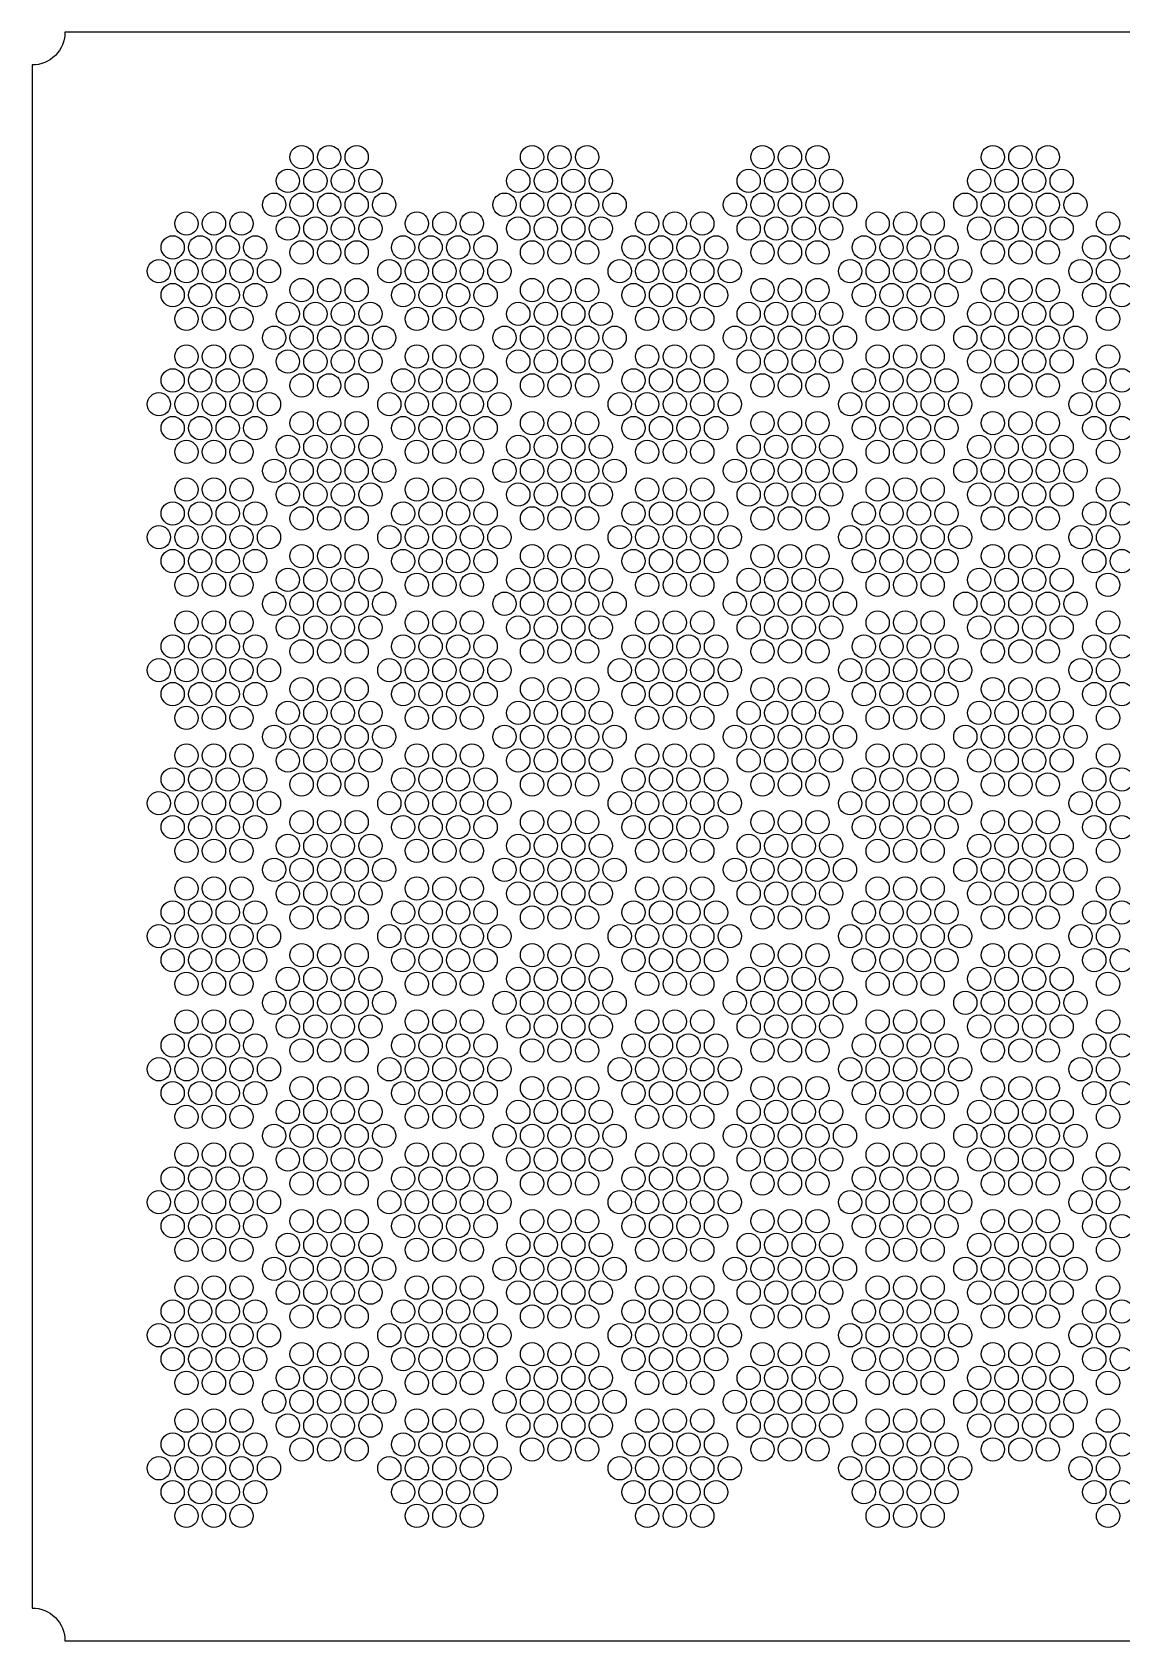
# Model space of a CAD drawing. Extents: x -49 to 54, y -38 to 38.
# Drawn here: x -49.4 to 2.1, y -38 to 38 of the extents above; entities that cross this region are included whole.
import ezdxf

# ---------------------------------------------------------------- set-up
doc = ezdxf.new("R2010")
doc.units = 0
doc.layers.add('COND_LAYER_LOWER_ELECTRODE', color=6, linetype='CONTINUOUS')
doc.layers.add('OUTLINE', color=7, linetype='CONTINUOUS')

msp = doc.modelspace()

# ---------------------------------------------------------------- linework, layer by layer
at = {"layer": 'COND_LAYER_LOWER_ELECTRODE'}
for centre in [(-36.672, 32.099), (-35.372, 32.099), (-34.072, 32.099), (-25.788, 32.099), (-24.488, 32.099), (-23.188, 32.099), (-14.905, 32.099), (-13.605, 32.099), (-12.305, 32.099), (-4.021, 32.099), (-2.721, 32.099), (-1.421, 32.099), (-37.322, 30.973), (-36.022, 30.973), (-34.722, 30.973), (-33.422, 30.973), (-26.438, 30.973), (-25.138, 30.973), (-23.838, 30.973), (-22.538, 30.973), (-15.555, 30.973), (-14.255, 30.973), (-12.955, 30.973), (-11.655, 30.973), (-4.671, 30.973), (-3.371, 30.973), (-2.071, 30.973), (-0.771, 30.973), (-37.972, 29.848), (-36.672, 29.848), (-35.372, 29.848), (-34.072, 29.848), (-32.772, 29.848), (-27.088, 29.848), (-25.788, 29.848), (-24.488, 29.848), (-23.188, 29.848), (-21.888, 29.848), (-16.205, 29.848), (-14.905, 29.848), (-13.605, 29.848), (-12.305, 29.848), (-11.005, 29.848), (-5.321, 29.848), (-4.021, 29.848), (-2.721, 29.848), (-1.421, 29.848), (-0.121, 29.848), (-42.114, 28.957), (-40.814, 28.957), (-39.514, 28.957), (-37.322, 28.722), (-36.022, 28.722), (-34.722, 28.722), (-33.422, 28.722), (-31.23, 28.957), (-29.93, 28.957), (-28.63, 28.957), (-26.438, 28.722), (-25.138, 28.722), (-23.838, 28.722), (-22.538, 28.722), (-20.347, 28.957), (-19.047, 28.957), (-17.747, 28.957), (-15.555, 28.722), (-14.255, 28.722), (-12.955, 28.722), (-11.655, 28.722), (-9.463, 28.957), (-8.163, 28.957), (-6.863, 28.957), (-4.671, 28.722), (-3.371, 28.722), (-2.071, 28.722), (-0.771, 28.722), (1.421, 28.957), (-42.764, 27.832), (-41.464, 27.832), (-40.164, 27.832), (-38.864, 27.832), (-36.672, 27.596), (-35.372, 27.596), (-34.072, 27.596), (-31.88, 27.832), (-30.58, 27.832), (-29.28, 27.832), (-27.98, 27.832), (-25.788, 27.596), (-24.488, 27.596), (-23.188, 27.596), (-20.997, 27.832), (-19.697, 27.832), (-18.397, 27.832), (-17.097, 27.832), (-14.905, 27.596), (-13.605, 27.596), (-12.305, 27.596), (-10.113, 27.832), (-8.813, 27.832), (-7.513, 27.832), (-6.213, 27.832), (-4.021, 27.596), (-2.721, 27.596), (-1.421, 27.596), (0.771, 27.832), (2.071, 27.832), (-43.414, 26.706), (-42.114, 26.706), (-40.814, 26.706), (-39.514, 26.706), (-38.214, 26.706), (-32.53, 26.706), (-31.23, 26.706), (-29.93, 26.706), (-28.63, 26.706), (-27.33, 26.706), (-21.647, 26.706), (-20.347, 26.706), (-19.047, 26.706), (-17.747, 26.706), (-16.447, 26.706), (-10.763, 26.706), (-9.463, 26.706), (-8.163, 26.706), (-6.863, 26.706), (-5.563, 26.706), (0.121, 26.706), (1.421, 26.706), (-42.764, 25.58), (-41.464, 25.58), (-40.164, 25.58), (-38.864, 25.58), (-36.672, 25.816), (-35.372, 25.816), (-34.072, 25.816), (-31.88, 25.58), (-30.58, 25.58), (-29.28, 25.58), (-27.98, 25.58), (-25.788, 25.816), (-24.488, 25.816), (-23.188, 25.816), (-20.997, 25.58), (-19.697, 25.58), (-18.397, 25.58), (-17.097, 25.58), (-14.905, 25.816), (-13.605, 25.816), (-12.305, 25.816), (-10.113, 25.58), (-8.813, 25.58), (-7.513, 25.58), (-6.213, 25.58), (-4.021, 25.816), (-2.721, 25.816), (-1.421, 25.816), (0.771, 25.58), (2.071, 25.58), (-37.322, 24.69), (-36.022, 24.69), (-34.722, 24.69), (-33.422, 24.69), (-26.438, 24.69), (-25.138, 24.69), (-23.838, 24.69), (-22.538, 24.69), (-15.555, 24.69), (-14.255, 24.69), (-12.955, 24.69), (-11.655, 24.69), (-4.671, 24.69), (-3.371, 24.69), (-2.071, 24.69), (-0.771, 24.69), (-42.114, 24.454), (-40.814, 24.454), (-39.514, 24.454), (-31.23, 24.454), (-29.93, 24.454), (-28.63, 24.454), (-20.347, 24.454), (-19.047, 24.454), (-17.747, 24.454), (-9.463, 24.454), (-8.163, 24.454), (-6.863, 24.454), (1.421, 24.454), (-37.972, 23.564), (-36.672, 23.564), (-35.372, 23.564), (-34.072, 23.564), (-32.772, 23.564), (-27.088, 23.564), (-25.788, 23.564), (-24.488, 23.564), (-23.188, 23.564), (-21.888, 23.564), (-16.205, 23.564), (-14.905, 23.564), (-13.605, 23.564), (-12.305, 23.564), (-11.005, 23.564), (-5.321, 23.564), (-4.021, 23.564), (-2.721, 23.564), (-1.421, 23.564), (-0.121, 23.564), (-42.114, 22.674), (-40.814, 22.674), (-39.514, 22.674), (-37.322, 22.438), (-36.022, 22.438), (-34.722, 22.438), (-33.422, 22.438), (-31.23, 22.674), (-29.93, 22.674), (-28.63, 22.674), (-26.438, 22.438), (-25.138, 22.438), (-23.838, 22.438), (-22.538, 22.438), (-20.347, 22.674), (-19.047, 22.674), (-17.747, 22.674), (-15.555, 22.438), (-14.255, 22.438), (-12.955, 22.438), (-11.655, 22.438), (-9.463, 22.674), (-8.163, 22.674), (-6.863, 22.674), (-4.671, 22.438), (-3.371, 22.438), (-2.071, 22.438), (-0.771, 22.438), (1.421, 22.674), (-42.764, 21.548), (-41.464, 21.548), (-40.164, 21.548), (-38.864, 21.548), (-31.88, 21.548), (-30.58, 21.548), (-29.28, 21.548), (-27.98, 21.548), (-20.997, 21.548), (-19.697, 21.548), (-18.397, 21.548), (-17.097, 21.548), (-10.113, 21.548), (-8.813, 21.548), (-7.513, 21.548), (-6.213, 21.548), (0.771, 21.548), (2.071, 21.548), (-36.672, 21.312), (-35.372, 21.312), (-34.072, 21.312), (-25.788, 21.312), (-24.488, 21.312), (-23.188, 21.312), (-14.905, 21.312), (-13.605, 21.312), (-12.305, 21.312), (-4.021, 21.312), (-2.721, 21.312), (-1.421, 21.312), (-43.414, 20.422), (-42.114, 20.422), (-40.814, 20.422), (-39.514, 20.422), (-38.214, 20.422), (-32.53, 20.422), (-31.23, 20.422), (-29.93, 20.422), (-28.63, 20.422), (-27.33, 20.422), (-21.647, 20.422), (-20.347, 20.422), (-19.047, 20.422), (-17.747, 20.422), (-16.447, 20.422), (-10.763, 20.422), (-9.463, 20.422), (-8.163, 20.422), (-6.863, 20.422), (-5.563, 20.422), (0.121, 20.422), (1.421, 20.422), (-42.764, 19.296), (-41.464, 19.296), (-40.164, 19.296), (-38.864, 19.296), (-36.672, 19.532), (-35.372, 19.532), (-34.072, 19.532), (-31.88, 19.296), (-30.58, 19.296), (-29.28, 19.296), (-27.98, 19.296), (-25.788, 19.532), (-24.488, 19.532), (-23.188, 19.532), (-20.997, 19.296), (-19.697, 19.296), (-18.397, 19.296), (-17.097, 19.296), (-14.905, 19.532), (-13.605, 19.532), (-12.305, 19.532), (-10.113, 19.296), (-8.813, 19.296), (-7.513, 19.296), (-6.213, 19.296), (-4.021, 19.532), (-2.721, 19.532), (-1.421, 19.532), (0.771, 19.296), (2.071, 19.296), (-42.114, 18.17), (-40.814, 18.17), (-39.514, 18.17), (-37.322, 18.406), (-36.022, 18.406), (-34.722, 18.406), (-33.422, 18.406), (-31.23, 18.17), (-29.93, 18.17), (-28.63, 18.17), (-26.438, 18.406), (-25.138, 18.406), (-23.838, 18.406), (-22.538, 18.406), (-20.347, 18.17), (-19.047, 18.17), (-17.747, 18.17), (-15.555, 18.406), (-14.255, 18.406), (-12.955, 18.406), (-11.655, 18.406), (-9.463, 18.17), (-8.163, 18.17), (-6.863, 18.17), (-4.671, 18.406), (-3.371, 18.406), (-2.071, 18.406), (-0.771, 18.406), (1.421, 18.17), (-37.972, 17.28), (-36.672, 17.28), (-35.372, 17.28), (-34.072, 17.28), (-32.772, 17.28), (-27.088, 17.28), (-25.788, 17.28), (-24.488, 17.28), (-23.188, 17.28), (-21.888, 17.28), (-16.205, 17.28), (-14.905, 17.28), (-13.605, 17.28), (-12.305, 17.28), (-11.005, 17.28), (-5.321, 17.28), (-4.021, 17.28), (-2.721, 17.28), (-1.421, 17.28), (-0.121, 17.28), (-42.114, 16.39), (-40.814, 16.39), (-39.514, 16.39), (-31.23, 16.39), (-29.93, 16.39), (-28.63, 16.39), (-20.347, 16.39), (-19.047, 16.39), (-17.747, 16.39), (-9.463, 16.39), (-8.163, 16.39), (-6.863, 16.39), (1.421, 16.39), (-37.322, 16.154), (-36.022, 16.154), (-34.722, 16.154), (-33.422, 16.154), (-26.438, 16.154), (-25.138, 16.154), (-23.838, 16.154), (-22.538, 16.154), (-15.555, 16.154), (-14.255, 16.154), (-12.955, 16.154), (-11.655, 16.154), (-4.671, 16.154), (-3.371, 16.154), (-2.071, 16.154), (-0.771, 16.154), (-42.764, 15.264), (-41.464, 15.264), (-40.164, 15.264), (-38.864, 15.264), (-36.672, 15.029), (-35.372, 15.029), (-34.072, 15.029), (-31.88, 15.264), (-30.58, 15.264), (-29.28, 15.264), (-27.98, 15.264), (-25.788, 15.029), (-24.488, 15.029), (-23.188, 15.029), (-20.997, 15.264), (-19.697, 15.264), (-18.397, 15.264), (-17.097, 15.264), (-14.905, 15.029), (-13.605, 15.029), (-12.305, 15.029), (-10.113, 15.264), (-8.813, 15.264), (-7.513, 15.264), (-6.213, 15.264), (-4.021, 15.029), (-2.721, 15.029), (-1.421, 15.029), (0.771, 15.264), (2.071, 15.264), (-43.414, 14.138), (-42.114, 14.138), (-40.814, 14.138), (-39.514, 14.138), (-38.214, 14.138), (-32.53, 14.138), (-31.23, 14.138), (-29.93, 14.138), (-28.63, 14.138), (-27.33, 14.138), (-21.647, 14.138), (-20.347, 14.138), (-19.047, 14.138), (-17.747, 14.138), (-16.447, 14.138), (-10.763, 14.138), (-9.463, 14.138), (-8.163, 14.138), (-6.863, 14.138), (-5.563, 14.138), (0.121, 14.138), (1.421, 14.138), (-36.672, 13.248), (-35.372, 13.248), (-34.072, 13.248), (-25.788, 13.248), (-24.488, 13.248), (-23.188, 13.248), (-14.905, 13.248), (-13.605, 13.248), (-12.305, 13.248), (-4.021, 13.248), (-2.721, 13.248), (-1.421, 13.248), (-42.764, 13.013), (-41.464, 13.013), (-40.164, 13.013), (-38.864, 13.013), (-31.88, 13.013), (-30.58, 13.013), (-29.28, 13.013), (-27.98, 13.013), (-20.997, 13.013), (-19.697, 13.013), (-18.397, 13.013), (-17.097, 13.013), (-10.113, 13.013), (-8.813, 13.013), (-7.513, 13.013), (-6.213, 13.013), (0.771, 13.013), (2.071, 13.013), (-42.114, 11.887), (-40.814, 11.887), (-39.514, 11.887), (-37.322, 12.122), (-36.022, 12.122), (-34.722, 12.122), (-33.422, 12.122), (-31.23, 11.887), (-29.93, 11.887), (-28.63, 11.887), (-26.438, 12.122), (-25.138, 12.122), (-23.838, 12.122), (-22.538, 12.122), (-20.347, 11.887), (-19.047, 11.887), (-17.747, 11.887), (-15.555, 12.122), (-14.255, 12.122), (-12.955, 12.122), (-11.655, 12.122), (-9.463, 11.887), (-8.163, 11.887), (-6.863, 11.887), (-4.671, 12.122), (-3.371, 12.122), (-2.071, 12.122), (-0.771, 12.122), (1.421, 11.887), (-37.972, 10.997), (-36.672, 10.997), (-35.372, 10.997), (-34.072, 10.997), (-32.772, 10.997), (-27.088, 10.997), (-25.788, 10.997), (-24.488, 10.997), (-23.188, 10.997), (-21.888, 10.997), (-16.205, 10.997), (-14.905, 10.997), (-13.605, 10.997), (-12.305, 10.997), (-11.005, 10.997), (-5.321, 10.997), (-4.021, 10.997), (-2.721, 10.997), (-1.421, 10.997), (-0.121, 10.997), (-42.114, 10.106), (-40.814, 10.106), (-39.514, 10.106), (-31.23, 10.106), (-29.93, 10.106), (-28.63, 10.106), (-20.347, 10.106), (-19.047, 10.106), (-17.747, 10.106), (-9.463, 10.106), (-8.163, 10.106), (-6.863, 10.106), (1.421, 10.106), (-37.322, 9.871), (-36.022, 9.871), (-34.722, 9.871), (-33.422, 9.871), (-26.438, 9.871), (-25.138, 9.871), (-23.838, 9.871), (-22.538, 9.871), (-15.555, 9.871), (-14.255, 9.871), (-12.955, 9.871), (-11.655, 9.871), (-4.671, 9.871), (-3.371, 9.871), (-2.071, 9.871), (-0.771, 9.871), (-42.764, 8.98), (-41.464, 8.98), (-40.164, 8.98), (-38.864, 8.98), (-36.672, 8.745), (-35.372, 8.745), (-34.072, 8.745), (-31.88, 8.98), (-30.58, 8.98), (-29.28, 8.98), (-27.98, 8.98), (-25.788, 8.745), (-24.488, 8.745), (-23.188, 8.745), (-20.997, 8.98), (-19.697, 8.98), (-18.397, 8.98), (-17.097, 8.98), (-14.905, 8.745), (-13.605, 8.745), (-12.305, 8.745), (-10.113, 8.98), (-8.813, 8.98), (-7.513, 8.98), (-6.213, 8.98), (-4.021, 8.745), (-2.721, 8.745), (-1.421, 8.745), (0.771, 8.98), (2.071, 8.98), (-43.414, 7.855), (-42.114, 7.855), (-40.814, 7.855), (-39.514, 7.855), (-38.214, 7.855), (-32.53, 7.855), (-31.23, 7.855), (-29.93, 7.855), (-28.63, 7.855), (-27.33, 7.855), (-21.647, 7.855), (-20.347, 7.855), (-19.047, 7.855), (-17.747, 7.855), (-16.447, 7.855), (-10.763, 7.855), (-9.463, 7.855), (-8.163, 7.855), (-6.863, 7.855), (-5.563, 7.855), (0.121, 7.855), (1.421, 7.855), (-42.764, 6.729), (-41.464, 6.729), (-40.164, 6.729), (-38.864, 6.729), (-36.672, 6.964), (-35.372, 6.964), (-34.072, 6.964), (-31.88, 6.729), (-30.58, 6.729), (-29.28, 6.729), (-27.98, 6.729), (-25.788, 6.964), (-24.488, 6.964), (-23.188, 6.964), (-20.997, 6.729), (-19.697, 6.729), (-18.397, 6.729), (-17.097, 6.729), (-14.905, 6.964), (-13.605, 6.964), (-12.305, 6.964), (-10.113, 6.729), (-8.813, 6.729), (-7.513, 6.729), (-6.213, 6.729), (-4.021, 6.964), (-2.721, 6.964), (-1.421, 6.964), (0.771, 6.729), (2.071, 6.729), (-42.114, 5.603), (-40.814, 5.603), (-39.514, 5.603), (-37.322, 5.839), (-36.022, 5.839), (-34.722, 5.839), (-33.422, 5.839), (-31.23, 5.603), (-29.93, 5.603), (-28.63, 5.603), (-26.438, 5.839), (-25.138, 5.839), (-23.838, 5.839), (-22.538, 5.839), (-20.347, 5.603), (-19.047, 5.603), (-17.747, 5.603), (-15.555, 5.839), (-14.255, 5.839), (-12.955, 5.839), (-11.655, 5.839), (-9.463, 5.603), (-8.163, 5.603), (-6.863, 5.603), (-4.671, 5.839), (-3.371, 5.839), (-2.071, 5.839), (-0.771, 5.839), (1.421, 5.603), (-37.972, 4.713), (-36.672, 4.713), (-35.372, 4.713), (-34.072, 4.713), (-32.772, 4.713), (-27.088, 4.713), (-25.788, 4.713), (-24.488, 4.713), (-23.188, 4.713), (-21.888, 4.713), (-16.205, 4.713), (-14.905, 4.713), (-13.605, 4.713), (-12.305, 4.713), (-11.005, 4.713), (-5.321, 4.713), (-4.021, 4.713), (-2.721, 4.713), (-1.421, 4.713), (-0.121, 4.713), (-42.114, 3.823), (-40.814, 3.823), (-39.514, 3.823), (-37.322, 3.587), (-36.022, 3.587), (-34.722, 3.587), (-33.422, 3.587), (-31.23, 3.823), (-29.93, 3.823), (-28.63, 3.823), (-26.438, 3.587), (-25.138, 3.587), (-23.838, 3.587), (-22.538, 3.587), (-20.347, 3.823), (-19.047, 3.823), (-17.747, 3.823), (-15.555, 3.587), (-14.255, 3.587), (-12.955, 3.587), (-11.655, 3.587), (-9.463, 3.823), (-8.163, 3.823), (-6.863, 3.823), (-4.671, 3.587), (-3.371, 3.587), (-2.071, 3.587), (-0.771, 3.587), (1.421, 3.823), (-42.764, 2.697), (-41.464, 2.697), (-40.164, 2.697), (-38.864, 2.697), (-31.88, 2.697), (-30.58, 2.697), (-29.28, 2.697), (-27.98, 2.697), (-20.997, 2.697), (-19.697, 2.697), (-18.397, 2.697), (-17.097, 2.697), (-10.113, 2.697), (-8.813, 2.697), (-7.513, 2.697), (-6.213, 2.697), (0.771, 2.697), (2.071, 2.697), (-36.672, 2.461), (-35.372, 2.461), (-34.072, 2.461), (-25.788, 2.461), (-24.488, 2.461), (-23.188, 2.461), (-14.905, 2.461), (-13.605, 2.461), (-12.305, 2.461), (-4.021, 2.461), (-2.721, 2.461), (-1.421, 2.461), (-43.414, 1.571), (-42.114, 1.571), (-40.814, 1.571), (-39.514, 1.571), (-38.214, 1.571), (-32.53, 1.571), (-31.23, 1.571), (-29.93, 1.571), (-28.63, 1.571), (-27.33, 1.571), (-21.647, 1.571), (-20.347, 1.571), (-19.047, 1.571), (-17.747, 1.571), (-16.447, 1.571), (-10.763, 1.571), (-9.463, 1.571), (-8.163, 1.571), (-6.863, 1.571), (-5.563, 1.571), (0.121, 1.571), (1.421, 1.571), (-42.764, 0.445), (-41.464, 0.445), (-40.164, 0.445), (-38.864, 0.445), (-36.672, 0.681), (-35.372, 0.681), (-34.072, 0.681), (-31.88, 0.445), (-30.58, 0.445), (-29.28, 0.445), (-27.98, 0.445), (-25.788, 0.681), (-24.488, 0.681), (-23.188, 0.681), (-20.997, 0.445), (-19.697, 0.445), (-18.397, 0.445), (-17.097, 0.445), (-14.905, 0.681), (-13.605, 0.681), (-12.305, 0.681), (-10.113, 0.445), (-8.813, 0.445), (-7.513, 0.445), (-6.213, 0.445), (-4.021, 0.681), (-2.721, 0.681), (-1.421, 0.681), (0.771, 0.445), (2.071, 0.445), (-37.322, -0.445), (-36.022, -0.445), (-34.722, -0.445), (-33.422, -0.445), (-26.438, -0.445), (-25.138, -0.445), (-23.838, -0.445), (-22.538, -0.445), (-15.555, -0.445), (-14.255, -0.445), (-12.955, -0.445), (-11.655, -0.445), (-4.671, -0.445), (-3.371, -0.445), (-2.071, -0.445), (-0.771, -0.445), (-42.114, -0.681), (-40.814, -0.681), (-39.514, -0.681), (-31.23, -0.681), (-29.93, -0.681), (-28.63, -0.681), (-20.347, -0.681), (-19.047, -0.681), (-17.747, -0.681), (-9.463, -0.681), (-8.163, -0.681), (-6.863, -0.681), (1.421, -0.681), (-37.972, -1.571), (-36.672, -1.571), (-35.372, -1.571), (-34.072, -1.571), (-32.772, -1.571), (-27.088, -1.571), (-25.788, -1.571), (-24.488, -1.571), (-23.188, -1.571), (-21.888, -1.571), (-16.205, -1.571), (-14.905, -1.571), (-13.605, -1.571), (-12.305, -1.571), (-11.005, -1.571), (-5.321, -1.571), (-4.021, -1.571), (-2.721, -1.571), (-1.421, -1.571), (-0.121, -1.571), (-42.114, -2.461), (-40.814, -2.461), (-39.514, -2.461), (-37.322, -2.697), (-36.022, -2.697), (-34.722, -2.697), (-33.422, -2.697), (-31.23, -2.461), (-29.93, -2.461), (-28.63, -2.461), (-26.438, -2.697), (-25.138, -2.697), (-23.838, -2.697), (-22.538, -2.697), (-20.347, -2.461), (-19.047, -2.461), (-17.747, -2.461), (-15.555, -2.697), (-14.255, -2.697), (-12.955, -2.697), (-11.655, -2.697), (-9.463, -2.461), (-8.163, -2.461), (-6.863, -2.461), (-4.671, -2.697), (-3.371, -2.697), (-2.071, -2.697), (-0.771, -2.697), (1.421, -2.461), (-42.764, -3.587), (-41.464, -3.587), (-40.164, -3.587), (-38.864, -3.587), (-31.88, -3.587), (-30.58, -3.587), (-29.28, -3.587), (-27.98, -3.587), (-20.997, -3.587), (-19.697, -3.587), (-18.397, -3.587), (-17.097, -3.587), (-10.113, -3.587), (-8.813, -3.587), (-7.513, -3.587), (-6.213, -3.587), (0.771, -3.587), (2.071, -3.587), (-36.672, -3.823), (-35.372, -3.823), (-34.072, -3.823), (-25.788, -3.823), (-24.488, -3.823), (-23.188, -3.823), (-14.905, -3.823), (-13.605, -3.823), (-12.305, -3.823), (-4.021, -3.823), (-2.721, -3.823), (-1.421, -3.823), (-43.414, -4.713), (-42.114, -4.713), (-40.814, -4.713), (-39.514, -4.713), (-38.214, -4.713), (-32.53, -4.713), (-31.23, -4.713), (-29.93, -4.713), (-28.63, -4.713), (-27.33, -4.713), (-21.647, -4.713), (-20.347, -4.713), (-19.047, -4.713), (-17.747, -4.713), (-16.447, -4.713), (-10.763, -4.713), (-9.463, -4.713), (-8.163, -4.713), (-6.863, -4.713), (-5.563, -4.713), (0.121, -4.713), (1.421, -4.713), (-42.764, -5.839), (-41.464, -5.839), (-40.164, -5.839), (-38.864, -5.839), (-36.672, -5.603), (-35.372, -5.603), (-34.072, -5.603), (-31.88, -5.839), (-30.58, -5.839), (-29.28, -5.839), (-27.98, -5.839), (-25.788, -5.603), (-24.488, -5.603), (-23.188, -5.603), (-20.997, -5.839), (-19.697, -5.839), (-18.397, -5.839), (-17.097, -5.839), (-14.905, -5.603), (-13.605, -5.603), (-12.305, -5.603), (-10.113, -5.839), (-8.813, -5.839), (-7.513, -5.839), (-6.213, -5.839), (-4.021, -5.603), (-2.721, -5.603), (-1.421, -5.603), (0.771, -5.839), (2.071, -5.839), (-42.114, -6.964), (-40.814, -6.964), (-39.514, -6.964), (-37.322, -6.729), (-36.022, -6.729), (-34.722, -6.729), (-33.422, -6.729), (-31.23, -6.964), (-29.93, -6.964), (-28.63, -6.964), (-26.438, -6.729), (-25.138, -6.729), (-23.838, -6.729), (-22.538, -6.729), (-20.347, -6.964), (-19.047, -6.964), (-17.747, -6.964), (-15.555, -6.729), (-14.255, -6.729), (-12.955, -6.729), (-11.655, -6.729), (-9.463, -6.964), (-8.163, -6.964), (-6.863, -6.964), (-4.671, -6.729), (-3.371, -6.729), (-2.071, -6.729), (-0.771, -6.729), (1.421, -6.964), (-37.972, -7.855), (-36.672, -7.855), (-35.372, -7.855), (-34.072, -7.855), (-32.772, -7.855), (-27.088, -7.855), (-25.788, -7.855), (-24.488, -7.855), (-23.188, -7.855), (-21.888, -7.855), (-16.205, -7.855), (-14.905, -7.855), (-13.605, -7.855), (-12.305, -7.855), (-11.005, -7.855), (-5.321, -7.855), (-4.021, -7.855), (-2.721, -7.855), (-1.421, -7.855), (-0.121, -7.855), (-42.114, -8.745), (-40.814, -8.745), (-39.514, -8.745), (-31.23, -8.745), (-29.93, -8.745), (-28.63, -8.745), (-20.347, -8.745), (-19.047, -8.745), (-17.747, -8.745), (-9.463, -8.745), (-8.163, -8.745), (-6.863, -8.745), (1.421, -8.745), (-37.322, -8.98), (-36.022, -8.98), (-34.722, -8.98), (-33.422, -8.98), (-26.438, -8.98), (-25.138, -8.98), (-23.838, -8.98), (-22.538, -8.98), (-15.555, -8.98), (-14.255, -8.98), (-12.955, -8.98), (-11.655, -8.98), (-4.671, -8.98), (-3.371, -8.98), (-2.071, -8.98), (-0.771, -8.98), (-42.764, -9.871), (-41.464, -9.871), (-40.164, -9.871), (-38.864, -9.871), (-36.672, -10.106), (-35.372, -10.106), (-34.072, -10.106), (-31.88, -9.871), (-30.58, -9.871), (-29.28, -9.871), (-27.98, -9.871), (-25.788, -10.106), (-24.488, -10.106), (-23.188, -10.106), (-20.997, -9.871), (-19.697, -9.871), (-18.397, -9.871), (-17.097, -9.871), (-14.905, -10.106), (-13.605, -10.106), (-12.305, -10.106), (-10.113, -9.871), (-8.813, -9.871), (-7.513, -9.871), (-6.213, -9.871), (-4.021, -10.106), (-2.721, -10.106), (-1.421, -10.106), (0.771, -9.871), (2.071, -9.871), (-43.414, -10.997), (-42.114, -10.997), (-40.814, -10.997), (-39.514, -10.997), (-38.214, -10.997), (-32.53, -10.997), (-31.23, -10.997), (-29.93, -10.997), (-28.63, -10.997), (-27.33, -10.997), (-21.647, -10.997), (-20.347, -10.997), (-19.047, -10.997), (-17.747, -10.997), (-16.447, -10.997), (-10.763, -10.997), (-9.463, -10.997), (-8.163, -10.997), (-6.863, -10.997), (-5.563, -10.997), (0.121, -10.997), (1.421, -10.997), (-36.672, -11.887), (-35.372, -11.887), (-34.072, -11.887), (-25.788, -11.887), (-24.488, -11.887), (-23.188, -11.887), (-14.905, -11.887), (-13.605, -11.887), (-12.305, -11.887), (-4.021, -11.887), (-2.721, -11.887), (-1.421, -11.887), (-42.764, -12.122), (-41.464, -12.122), (-40.164, -12.122), (-38.864, -12.122), (-31.88, -12.122), (-30.58, -12.122), (-29.28, -12.122), (-27.98, -12.122), (-20.997, -12.122), (-19.697, -12.122), (-18.397, -12.122), (-17.097, -12.122), (-10.113, -12.122), (-8.813, -12.122), (-7.513, -12.122), (-6.213, -12.122), (0.771, -12.122), (2.071, -12.122), (-42.114, -13.248), (-40.814, -13.248), (-39.514, -13.248), (-37.322, -13.013), (-36.022, -13.013), (-34.722, -13.013), (-33.422, -13.013), (-31.23, -13.248), (-29.93, -13.248), (-28.63, -13.248), (-26.438, -13.013), (-25.138, -13.013), (-23.838, -13.013), (-22.538, -13.013), (-20.347, -13.248), (-19.047, -13.248), (-17.747, -13.248), (-15.555, -13.013), (-14.255, -13.013), (-12.955, -13.013), (-11.655, -13.013), (-9.463, -13.248), (-8.163, -13.248), (-6.863, -13.248), (-4.671, -13.013), (-3.371, -13.013), (-2.071, -13.013), (-0.771, -13.013), (1.421, -13.248), (-37.972, -14.138), (-36.672, -14.138), (-35.372, -14.138), (-34.072, -14.138), (-32.772, -14.138), (-27.088, -14.138), (-25.788, -14.138), (-24.488, -14.138), (-23.188, -14.138), (-21.888, -14.138), (-16.205, -14.138), (-14.905, -14.138), (-13.605, -14.138), (-12.305, -14.138), (-11.005, -14.138), (-5.321, -14.138), (-4.021, -14.138), (-2.721, -14.138), (-1.421, -14.138), (-0.121, -14.138), (-42.114, -15.029), (-40.814, -15.029), (-39.514, -15.029), (-37.322, -15.264), (-36.022, -15.264), (-34.722, -15.264), (-33.422, -15.264), (-31.23, -15.029), (-29.93, -15.029), (-28.63, -15.029), (-26.438, -15.264), (-25.138, -15.264), (-23.838, -15.264), (-22.538, -15.264), (-20.347, -15.029), (-19.047, -15.029), (-17.747, -15.029), (-15.555, -15.264), (-14.255, -15.264), (-12.955, -15.264), (-11.655, -15.264), (-9.463, -15.029), (-8.163, -15.029), (-6.863, -15.029), (-4.671, -15.264), (-3.371, -15.264), (-2.071, -15.264), (-0.771, -15.264), (1.421, -15.029), (-42.764, -16.154), (-41.464, -16.154), (-40.164, -16.154), (-38.864, -16.154), (-36.672, -16.39), (-35.372, -16.39), (-34.072, -16.39), (-31.88, -16.154), (-30.58, -16.154), (-29.28, -16.154), (-27.98, -16.154), (-25.788, -16.39), (-24.488, -16.39), (-23.188, -16.39), (-20.997, -16.154), (-19.697, -16.154), (-18.397, -16.154), (-17.097, -16.154), (-14.905, -16.39), (-13.605, -16.39), (-12.305, -16.39), (-10.113, -16.154), (-8.813, -16.154), (-7.513, -16.154), (-6.213, -16.154), (-4.021, -16.39), (-2.721, -16.39), (-1.421, -16.39), (0.771, -16.154), (2.071, -16.154), (-43.414, -17.28), (-42.114, -17.28), (-40.814, -17.28), (-39.514, -17.28), (-38.214, -17.28), (-32.53, -17.28), (-31.23, -17.28), (-29.93, -17.28), (-28.63, -17.28), (-27.33, -17.28), (-21.647, -17.28), (-20.347, -17.28), (-19.047, -17.28), (-17.747, -17.28), (-16.447, -17.28), (-10.763, -17.28), (-9.463, -17.28), (-8.163, -17.28), (-6.863, -17.28), (-5.563, -17.28), (0.121, -17.28), (1.421, -17.28), (-42.764, -18.406), (-41.464, -18.406), (-40.164, -18.406), (-38.864, -18.406), (-36.672, -18.17), (-35.372, -18.17), (-34.072, -18.17), (-31.88, -18.406), (-30.58, -18.406), (-29.28, -18.406), (-27.98, -18.406), (-25.788, -18.17), (-24.488, -18.17), (-23.188, -18.17), (-20.997, -18.406), (-19.697, -18.406), (-18.397, -18.406), (-17.097, -18.406), (-14.905, -18.17), (-13.605, -18.17), (-12.305, -18.17), (-10.113, -18.406), (-8.813, -18.406), (-7.513, -18.406), (-6.213, -18.406), (-4.021, -18.17), (-2.721, -18.17), (-1.421, -18.17), (0.771, -18.406), (2.071, -18.406), (-42.114, -19.532), (-40.814, -19.532), (-39.514, -19.532), (-37.322, -19.296), (-36.022, -19.296), (-34.722, -19.296), (-33.422, -19.296), (-31.23, -19.532), (-29.93, -19.532), (-28.63, -19.532), (-26.438, -19.296), (-25.138, -19.296), (-23.838, -19.296), (-22.538, -19.296), (-20.347, -19.532), (-19.047, -19.532), (-17.747, -19.532), (-15.555, -19.296), (-14.255, -19.296), (-12.955, -19.296), (-11.655, -19.296), (-9.463, -19.532), (-8.163, -19.532), (-6.863, -19.532), (-4.671, -19.296), (-3.371, -19.296), (-2.071, -19.296), (-0.771, -19.296), (1.421, -19.532), (-37.972, -20.422), (-36.672, -20.422), (-35.372, -20.422), (-34.072, -20.422), (-32.772, -20.422), (-27.088, -20.422), (-25.788, -20.422), (-24.488, -20.422), (-23.188, -20.422), (-21.888, -20.422), (-16.205, -20.422), (-14.905, -20.422), (-13.605, -20.422), (-12.305, -20.422), (-11.005, -20.422), (-5.321, -20.422), (-4.021, -20.422), (-2.721, -20.422), (-1.421, -20.422), (-0.121, -20.422), (-42.114, -21.312), (-40.814, -21.312), (-39.514, -21.312), (-37.322, -21.548), (-36.022, -21.548), (-34.722, -21.548), (-33.422, -21.548), (-31.23, -21.312), (-29.93, -21.312), (-28.63, -21.312), (-26.438, -21.548), (-25.138, -21.548), (-23.838, -21.548), (-22.538, -21.548), (-20.347, -21.312), (-19.047, -21.312), (-17.747, -21.312), (-15.555, -21.548), (-14.255, -21.548), (-12.955, -21.548), (-11.655, -21.548), (-9.463, -21.312), (-8.163, -21.312), (-6.863, -21.312), (-4.671, -21.548), (-3.371, -21.548), (-2.071, -21.548), (-0.771, -21.548), (1.421, -21.312), (-42.764, -22.438), (-41.464, -22.438), (-40.164, -22.438), (-38.864, -22.438), (-31.88, -22.438), (-30.58, -22.438), (-29.28, -22.438), (-27.98, -22.438), (-20.997, -22.438), (-19.697, -22.438), (-18.397, -22.438), (-17.097, -22.438), (-10.113, -22.438), (-8.813, -22.438), (-7.513, -22.438), (-6.213, -22.438), (0.771, -22.438), (2.071, -22.438), (-36.672, -22.674), (-35.372, -22.674), (-34.072, -22.674), (-25.788, -22.674), (-24.488, -22.674), (-23.188, -22.674), (-14.905, -22.674), (-13.605, -22.674), (-12.305, -22.674), (-4.021, -22.674), (-2.721, -22.674), (-1.421, -22.674), (-43.414, -23.564), (-42.114, -23.564), (-40.814, -23.564), (-39.514, -23.564), (-38.214, -23.564), (-32.53, -23.564), (-31.23, -23.564), (-29.93, -23.564), (-28.63, -23.564), (-27.33, -23.564), (-21.647, -23.564), (-20.347, -23.564), (-19.047, -23.564), (-17.747, -23.564), (-16.447, -23.564), (-10.763, -23.564), (-9.463, -23.564), (-8.163, -23.564), (-6.863, -23.564), (-5.563, -23.564), (0.121, -23.564), (1.421, -23.564), (-42.764, -24.69), (-41.464, -24.69), (-40.164, -24.69), (-38.864, -24.69), (-36.672, -24.454), (-35.372, -24.454), (-34.072, -24.454), (-31.88, -24.69), (-30.58, -24.69), (-29.28, -24.69), (-27.98, -24.69), (-25.788, -24.454), (-24.488, -24.454), (-23.188, -24.454), (-20.997, -24.69), (-19.697, -24.69), (-18.397, -24.69), (-17.097, -24.69), (-14.905, -24.454), (-13.605, -24.454), (-12.305, -24.454), (-10.113, -24.69), (-8.813, -24.69), (-7.513, -24.69), (-6.213, -24.69), (-4.021, -24.454), (-2.721, -24.454), (-1.421, -24.454), (0.771, -24.69), (2.071, -24.69), (-37.322, -25.58), (-36.022, -25.58), (-34.722, -25.58), (-33.422, -25.58), (-26.438, -25.58), (-25.138, -25.58), (-23.838, -25.58), (-22.538, -25.58), (-15.555, -25.58), (-14.255, -25.58), (-12.955, -25.58), (-11.655, -25.58), (-4.671, -25.58), (-3.371, -25.58), (-2.071, -25.58), (-0.771, -25.58), (-42.114, -25.816), (-40.814, -25.816), (-39.514, -25.816), (-31.23, -25.816), (-29.93, -25.816), (-28.63, -25.816), (-20.347, -25.816), (-19.047, -25.816), (-17.747, -25.816), (-9.463, -25.816), (-8.163, -25.816), (-6.863, -25.816), (1.421, -25.816), (-37.972, -26.706), (-36.672, -26.706), (-35.372, -26.706), (-34.072, -26.706), (-32.772, -26.706), (-27.088, -26.706), (-25.788, -26.706), (-24.488, -26.706), (-23.188, -26.706), (-21.888, -26.706), (-16.205, -26.706), (-14.905, -26.706), (-13.605, -26.706), (-12.305, -26.706), (-11.005, -26.706), (-5.321, -26.706), (-4.021, -26.706), (-2.721, -26.706), (-1.421, -26.706), (-0.121, -26.706), (-42.114, -27.596), (-40.814, -27.596), (-39.514, -27.596), (-37.322, -27.832), (-36.022, -27.832), (-34.722, -27.832), (-33.422, -27.832), (-31.23, -27.596), (-29.93, -27.596), (-28.63, -27.596), (-26.438, -27.832), (-25.138, -27.832), (-23.838, -27.832), (-22.538, -27.832), (-20.347, -27.596), (-19.047, -27.596), (-17.747, -27.596), (-15.555, -27.832), (-14.255, -27.832), (-12.955, -27.832), (-11.655, -27.832), (-9.463, -27.596), (-8.163, -27.596), (-6.863, -27.596), (-4.671, -27.832), (-3.371, -27.832), (-2.071, -27.832), (-0.771, -27.832), (1.421, -27.596), (-42.764, -28.722), (-41.464, -28.722), (-40.164, -28.722), (-38.864, -28.722), (-36.672, -28.957), (-35.372, -28.957), (-34.072, -28.957), (-31.88, -28.722), (-30.58, -28.722), (-29.28, -28.722), (-27.98, -28.722), (-25.788, -28.957), (-24.488, -28.957), (-23.188, -28.957), (-20.997, -28.722), (-19.697, -28.722), (-18.397, -28.722), (-17.097, -28.722), (-14.905, -28.957), (-13.605, -28.957), (-12.305, -28.957), (-10.113, -28.722), (-8.813, -28.722), (-7.513, -28.722), (-6.213, -28.722), (-4.021, -28.957), (-2.721, -28.957), (-1.421, -28.957), (0.771, -28.722), (2.071, -28.722), (-43.414, -29.848), (-42.114, -29.848), (-40.814, -29.848), (-39.514, -29.848), (-38.214, -29.848), (-32.53, -29.848), (-31.23, -29.848), (-29.93, -29.848), (-28.63, -29.848), (-27.33, -29.848), (-21.647, -29.848), (-20.347, -29.848), (-19.047, -29.848), (-17.747, -29.848), (-16.447, -29.848), (-10.763, -29.848), (-9.463, -29.848), (-8.163, -29.848), (-6.863, -29.848), (-5.563, -29.848), (0.121, -29.848), (1.421, -29.848), (-42.764, -30.973), (-41.464, -30.973), (-40.164, -30.973), (-38.864, -30.973), (-31.88, -30.973), (-30.58, -30.973), (-29.28, -30.973), (-27.98, -30.973), (-20.997, -30.973), (-19.697, -30.973), (-18.397, -30.973), (-17.097, -30.973), (-10.113, -30.973), (-8.813, -30.973), (-7.513, -30.973), (-6.213, -30.973), (0.771, -30.973), (2.071, -30.973), (-42.114, -32.099), (-40.814, -32.099), (-39.514, -32.099), (-31.23, -32.099), (-29.93, -32.099), (-28.63, -32.099), (-20.347, -32.099), (-19.047, -32.099), (-17.747, -32.099), (-9.463, -32.099), (-8.163, -32.099), (-6.863, -32.099), (1.421, -32.099)]:
    msp.add_circle(centre, 0.55, dxfattribs=at)
at = {"layer": 'OUTLINE'}
msp.add_lwpolyline([(-49.4, -36.45, -0.414214), (-47.85, -38), (52.85, -38, -0.414214), (54.4, -36.45), (54.4, -28), (51.4, -28), (51.4, 28), (54.4, 28), (54.4, 36.45, -0.414214), (52.85, 38), (-47.85, 38, -0.414214), (-49.4, 36.45)], format="xyb", close=True, dxfattribs=at)

doc.saveas('drawing.dxf')
